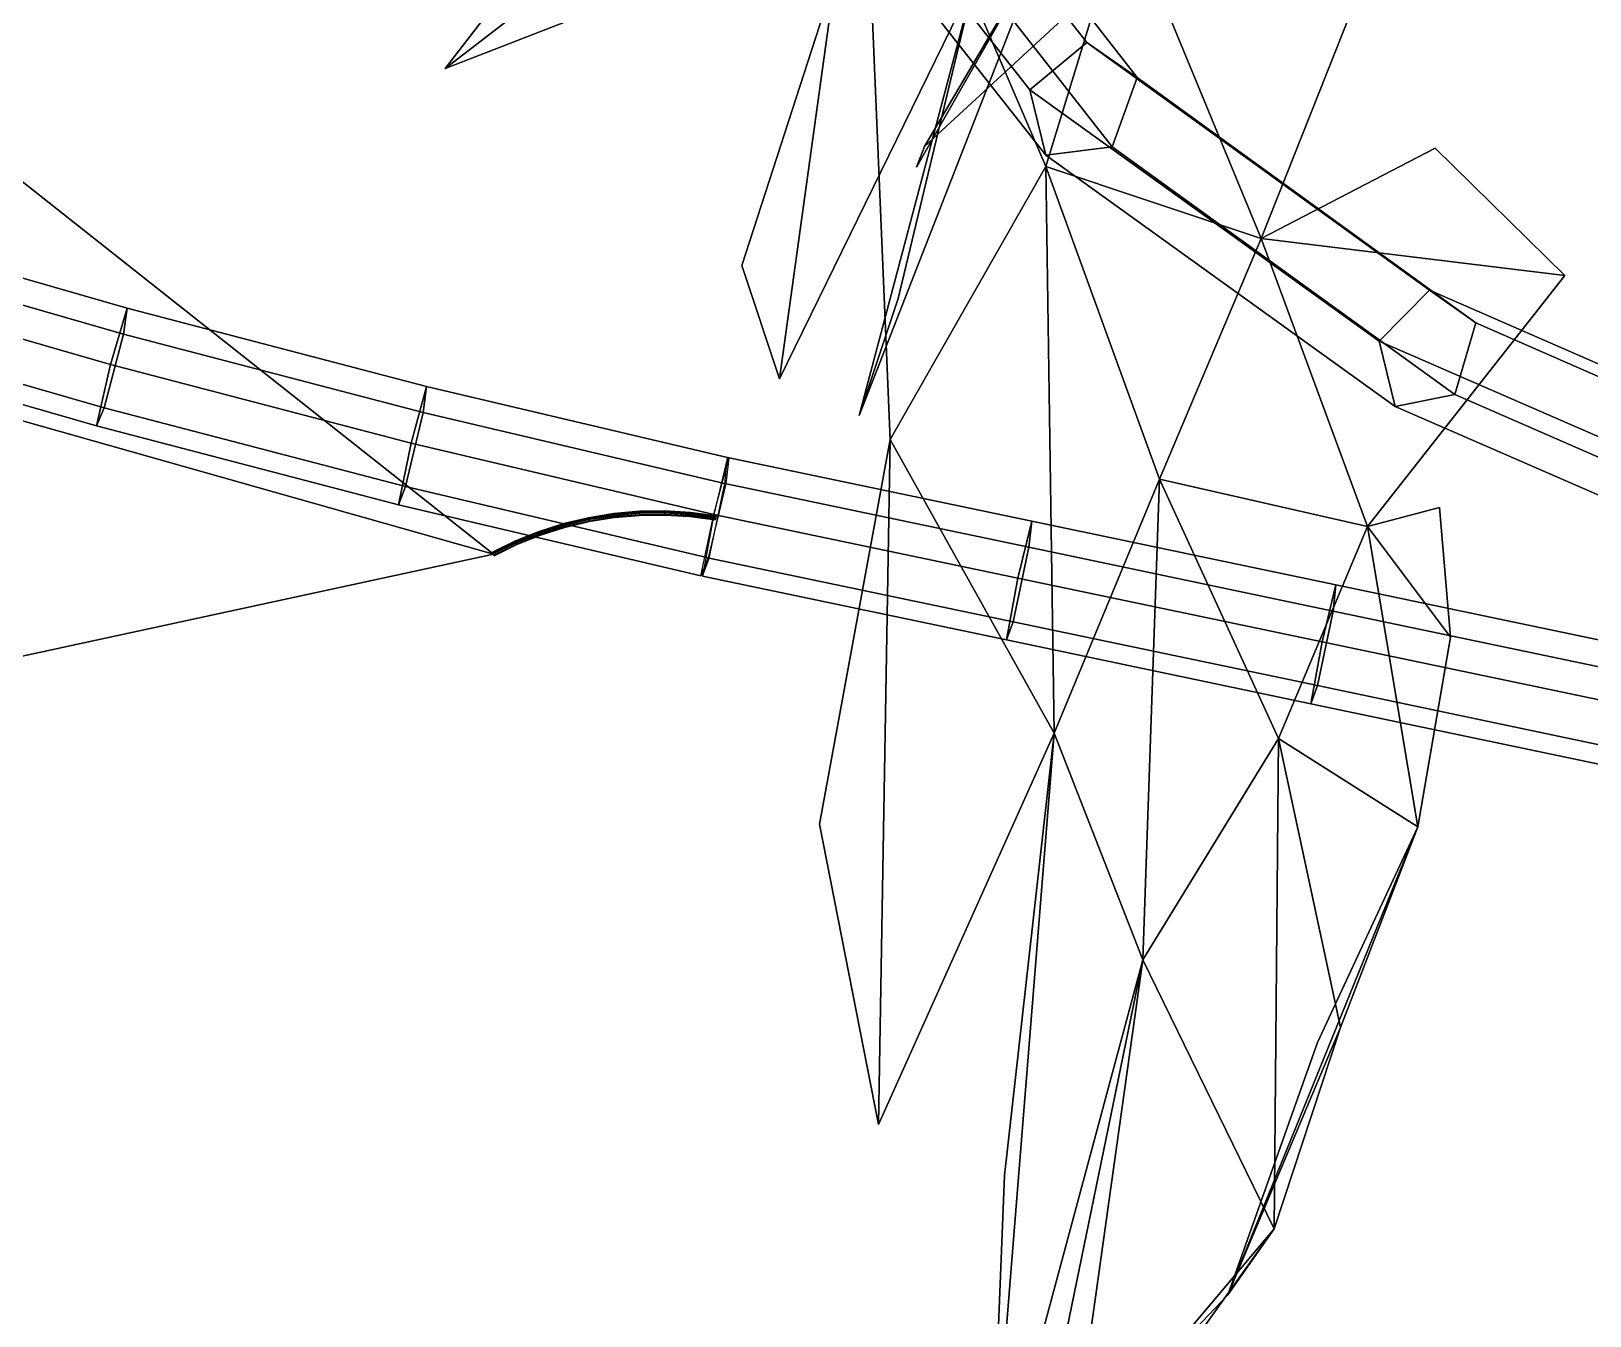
# Model space of a CAD drawing. Header units: metres. Extents: x -349 to 464, y -383 to 362.
# Drawn here: x -123.66 to -95.02, y -20.13 to 3.48 of the extents above; entities that cross this region are included whole.
import ezdxf

# ---------------------------------------------------------------- set-up
doc = ezdxf.new("R2010")
doc.units = ezdxf.units.M

msp = doc.modelspace()

# ---------------------------------------------------------------- linework, layer by layer
at = {"layer": 'Breeder_Leaf', "color": 3}
for points in [[(-105.9193, 10.5963, 356.3639), (-116.0569, 2.7954, 347.3185), (-109.5687, 11.1974, 349.381)], [(-105.9193, 10.5963, 356.3639), (-109.5687, 11.1974, 349.381), (-116.0569, 2.7954, 347.3185)], [(-105.9193, 10.5963, 356.3639), (-110.7301, 4.8682, 352.9446), (-116.0569, 2.7954, 347.3185)], [(-105.9193, 10.5963, 356.3639), (-116.0569, 2.7954, 347.3185), (-110.7301, 4.8682, 352.9446)], [(-107.875, -4.02044, 321.922), (-105.0127, 0.9958, 319.8042), (-108.4224, 8.931, 329.1202)], [(-107.875, -4.02044, 321.922), (-108.4224, 8.931, 329.1202), (-105.0127, 0.9958, 319.8042)], [(-108.4224, 8.931, 329.1202), (-105.0127, 0.9958, 319.8042), (-103.5635, 5.7475, 315.478)], [(-108.4224, 8.931, 329.1202), (-103.5635, 5.7475, 315.478), (-105.0127, 0.9958, 319.8042)], [(-105.0127, 0.9958, 319.8042), (-101.0548, -0.3295, 308.8066), (-103.5635, 5.7475, 315.478)], [(-105.0127, 0.9958, 319.8042), (-103.5635, 5.7475, 315.478), (-101.0548, -0.3295, 308.8066)], [(-101.0548, -0.3295, 308.8066), (-98.7852, 5.4069, 303.074), (-103.5635, 5.7475, 315.478)], [(-101.0548, -0.3295, 308.8066), (-103.5635, 5.7475, 315.478), (-98.7852, 5.4069, 303.074)], [(-105.0619, 5.07796, 298.0208), (-107.2419, 1.364, 286.0985), (-103.0633, 5.229, 289.5465)], [(-105.0619, 5.07796, 298.0208), (-103.0633, 5.229, 289.5465), (-107.2419, 1.364, 286.0985)], [(-106.3236, 4.4222, 305.7937), (-108.4445, -3.5786, 292.4921), (-105.0619, 5.07796, 298.0208)], [(-106.3236, 4.4222, 305.7937), (-105.0619, 5.07796, 298.0208), (-108.4445, -3.5786, 292.4921)], [(-105.0619, 5.07796, 298.0208), (-107.391, 0.984, 289.5388), (-107.2419, 1.364, 286.0985)], [(-105.0619, 5.07796, 298.0208), (-107.2419, 1.364, 286.0985), (-107.391, 0.984, 289.5388)], [(-108.889, 4.4741, 314.7993), (-110.6047, -0.8248, 310.2327), (-109.9119, -2.9095, 303.8335)], [(-108.889, 4.4741, 314.7993), (-109.9119, -2.9095, 303.8335), (-110.6047, -0.8248, 310.2327)], [(-108.889, 4.4741, 314.7993), (-109.9119, -2.9095, 303.8335), (-106.3236, 4.4222, 305.7937)], [(-108.889, 4.4741, 314.7993), (-106.3236, 4.4222, 305.7937), (-109.9119, -2.9095, 303.8335)], [(-106.3236, 4.4222, 305.7937), (-107.7259, -1.4279, 300.1852), (-108.4445, -3.5786, 292.4921)], [(-106.3236, 4.4222, 305.7937), (-108.4445, -3.5786, 292.4921), (-107.7259, -1.4279, 300.1852)], [(-115.168, -6.1269, 327.8897), (-125.8614, -3.1013, 321.7353), (-126.4988, 2.8284, 324.5329)], [(-115.168, -6.1269, 327.8897), (-126.4988, 2.8284, 324.5329), (-125.8614, -3.1013, 321.7353)], [(-95.4762, -1.00923, 294.2693), (-97.8572, 1.3316, 301.3963), (-101.0548, -0.3295, 308.8066)], [(-95.4762, -1.00923, 294.2693), (-101.0548, -0.3295, 308.8066), (-97.8572, 1.3316, 301.3963)], [(-107.875, -4.02044, 321.922), (-104.8608, -9.4206, 314.891), (-105.0127, 0.9958, 319.8042)], [(-107.875, -4.02044, 321.922), (-105.0127, 0.9958, 319.8042), (-104.8608, -9.4206, 314.891)], [(-104.8608, -9.4206, 314.891), (-102.9271, -4.7486, 312.061), (-105.0127, 0.9958, 319.8042)], [(-104.8608, -9.4206, 314.891), (-105.0127, 0.9958, 319.8042), (-102.9271, -4.7486, 312.061)], [(-105.0127, 0.9958, 319.8042), (-102.9271, -4.7486, 312.061), (-101.0548, -0.3295, 308.8066)], [(-105.0127, 0.9958, 319.8042), (-101.0548, -0.3295, 308.8066), (-102.9271, -4.7486, 312.061)], [(-102.9271, -4.7486, 312.061), (-99.09974, -5.6229, 303.3837), (-101.0548, -0.3295, 308.8066)], [(-102.9271, -4.7486, 312.061), (-101.0548, -0.3295, 308.8066), (-99.09974, -5.6229, 303.3837)], [(-99.09974, -5.6229, 303.3837), (-95.4762, -1.00923, 294.2693), (-101.0548, -0.3295, 308.8066)], [(-99.09974, -5.6229, 303.3837), (-101.0548, -0.3295, 308.8066), (-95.4762, -1.00923, 294.2693)], [(-127.5414, -8.8088, 320.1722), (-125.8614, -3.1013, 321.7353), (-115.168, -6.1269, 327.8897)], [(-127.5414, -8.8088, 320.1722), (-115.168, -6.1269, 327.8897), (-125.8614, -3.1013, 321.7353)], [(-107.875, -4.02044, 321.922), (-109.1755, -11.094, 321.5353), (-108.0911, -16.6126, 317.7744)], [(-107.875, -4.02044, 321.922), (-108.0911, -16.6126, 317.7744), (-109.1755, -11.094, 321.5353)], [(-107.875, -4.02044, 321.922), (-108.0911, -16.6126, 317.7744), (-104.8608, -9.4206, 314.891)], [(-107.875, -4.02044, 321.922), (-104.8608, -9.4206, 314.891), (-108.0911, -16.6126, 317.7744)], [(-104.8608, -9.4206, 314.891), (-103.234, -13.5843, 308.3751), (-102.9271, -4.7486, 312.061)], [(-104.8608, -9.4206, 314.891), (-102.9271, -4.7486, 312.061), (-103.234, -13.5843, 308.3751)], [(-103.234, -13.5843, 308.3751), (-100.7411, -9.5187, 306.293), (-102.9271, -4.7486, 312.061)], [(-103.234, -13.5843, 308.3751), (-102.9271, -4.7486, 312.061), (-100.7411, -9.5187, 306.293)], [(-102.9271, -4.7486, 312.061), (-100.7411, -9.5187, 306.293), (-99.09974, -5.6229, 303.3837)], [(-102.9271, -4.7486, 312.061), (-99.09974, -5.6229, 303.3837), (-100.7411, -9.5187, 306.293)], [(-97.5759, -7.653, 290.1204), (-97.7771, -5.2729, 294.4556), (-99.09974, -5.6229, 303.3837)], [(-97.5759, -7.653, 290.1204), (-99.09974, -5.6229, 303.3837), (-97.7771, -5.2729, 294.4556)], [(-100.7411, -9.5187, 306.293), (-98.1782, -11.1439, 296.4935), (-99.09974, -5.6229, 303.3837)], [(-100.7411, -9.5187, 306.293), (-99.09974, -5.6229, 303.3837), (-98.1782, -11.1439, 296.4935)], [(-98.1782, -11.1439, 296.4935), (-97.5759, -7.653, 290.1204), (-99.09974, -5.6229, 303.3837)], [(-98.1782, -11.1439, 296.4935), (-99.09974, -5.6229, 303.3837), (-97.5759, -7.653, 290.1204)], [(-104.8608, -9.4206, 314.891), (-106.0342, -23.9922, 309.2575), (-103.234, -13.5843, 308.3751)], [(-104.8608, -9.4206, 314.891), (-103.234, -13.5843, 308.3751), (-106.0342, -23.9922, 309.2575)], [(-104.8608, -9.4206, 314.891), (-105.7772, -17.5483, 314.0255), (-106.0342, -23.9922, 309.2575)], [(-104.8608, -9.4206, 314.891), (-106.0342, -23.9922, 309.2575), (-105.7772, -17.5483, 314.0255)], [(-103.234, -13.5843, 308.3751), (-100.8192, -18.5323, 301.6285), (-100.7411, -9.5187, 306.293)], [(-103.234, -13.5843, 308.3751), (-100.7411, -9.5187, 306.293), (-100.8192, -18.5323, 301.6285)], [(-100.8192, -18.5323, 301.6285), (-99.5975, -14.8277, 299.0107), (-100.7411, -9.5187, 306.293)], [(-100.8192, -18.5323, 301.6285), (-100.7411, -9.5187, 306.293), (-99.5975, -14.8277, 299.0107)], [(-100.7411, -9.5187, 306.293), (-99.5975, -14.8277, 299.0107), (-98.1782, -11.1439, 296.4935)], [(-100.7411, -9.5187, 306.293), (-98.1782, -11.1439, 296.4935), (-99.5975, -14.8277, 299.0107)], [(-99.5975, -14.8277, 299.0107), (-101.6673, -19.7457, 289.74), (-98.1782, -11.1439, 296.4935)], [(-99.5975, -14.8277, 299.0107), (-98.1782, -11.1439, 296.4935), (-101.6673, -19.7457, 289.74)], [(-101.6673, -19.7457, 289.74), (-100.0216, -15.1055, 291.4101), (-98.1782, -11.1439, 296.4935)], [(-101.6673, -19.7457, 289.74), (-98.1782, -11.1439, 296.4935), (-100.0216, -15.1055, 291.4101)], [(-103.234, -13.5843, 308.3751), (-104.992, -22.1376, 304.1464), (-104.6837, -23.9332, 301.1997)], [(-103.234, -13.5843, 308.3751), (-104.6837, -23.9332, 301.1997), (-104.992, -22.1376, 304.1464)], [(-103.234, -13.5843, 308.3751), (-104.6837, -23.9332, 301.1997), (-100.8192, -18.5323, 301.6285)], [(-103.234, -13.5843, 308.3751), (-100.8192, -18.5323, 301.6285), (-104.6837, -23.9332, 301.1997)], [(-100.8192, -18.5323, 301.6285), (-101.6673, -19.7457, 289.74), (-99.5975, -14.8277, 299.0107)], [(-100.8192, -18.5323, 301.6285), (-99.5975, -14.8277, 299.0107), (-101.6673, -19.7457, 289.74)], [(-100.8192, -18.5323, 301.6285), (-103.1884, -21.3433, 295.3513), (-101.6673, -19.7457, 289.74)], [(-100.8192, -18.5323, 301.6285), (-101.6673, -19.7457, 289.74), (-103.1884, -21.3433, 295.3513)], [(-97.6026, -22.6441, 484.4081), (-93.5956, -26.4658, 481.7286), (-91.8543, -19.8389, 471.0313)], [(-97.6026, -22.6441, 484.4081), (-91.8543, -19.8389, 471.0313), (-93.5956, -26.4658, 481.7286)]]:
    msp.add_3dface(points, dxfattribs=at)
at = {"layer": 'Breeder_Petiole', "color": 3}
for points in [[(-105.308, 2.4059, 306.4426), (-109.6075, 7.8741, 294.5576), (-108.4749, 8.6604, 294.5111), (-104.2633, 3.2753, 306.2057)], [(-104.2633, 3.2753, 306.2057), (-108.4749, 8.6604, 294.5111), (-107.4927, 7.965, 293.8368), (-103.3351, 2.6308, 305.4142)], [(-105.0157, 1.2026, 305.7833), (-109.3153, 6.6708, 293.8982), (-109.6075, 7.8741, 294.5576), (-105.308, 2.4059, 306.4426)], [(-103.3351, 2.6308, 305.4142), (-107.4927, 7.965, 293.8368), (-108.009, 6.7424, 293.4601), (-103.7974, 1.3572, 305.1547)], [(-103.7974, 1.3572, 305.1547), (-108.009, 6.7424, 293.4601), (-109.3153, 6.6708, 293.8982), (-105.0157, 1.2026, 305.7833)], [(-98.8895, -2.2129, 317.717), (-105.308, 2.4059, 306.4426), (-104.2633, 3.2753, 306.2057), (-97.966, -1.2756, 317.3023)], [(-97.966, -1.2756, 317.3023), (-104.2633, 3.2753, 306.2057), (-103.3351, 2.6308, 305.4142), (-97.1123, -1.8782, 316.4016)], [(-97.1123, -1.8782, 316.4016), (-103.3351, 2.6308, 305.4142), (-103.7974, 1.3572, 305.1547), (-97.5002, -3.1936, 316.2513)], [(-98.5972, -3.4162, 317.0577), (-105.0157, 1.2026, 305.7833), (-105.308, 2.4059, 306.4426), (-98.8895, -2.2129, 317.717)], [(-97.5002, -3.1936, 316.2513), (-103.7974, 1.3572, 305.1547), (-105.0157, 1.2026, 305.7833), (-98.5972, -3.4162, 317.0577)], [(-121.896, -1.6095, 327.9599), (-127.3576, -0.03709, 328.2006), (-127.6912, -1.06488, 327.3429), (-122.2032, -2.6446, 327.1011)], [(-121.9653, -2.08516, 329.2531), (-127.4367, -0.5099, 329.4941), (-127.3576, -0.03709, 328.2006), (-121.896, -1.6095, 327.9599)], [(-122.3224, -3.4402, 329.1876), (-127.827, -1.8559, 329.4301), (-127.4367, -0.5099, 329.4941), (-121.9653, -2.08516, 329.2531)], [(-122.2032, -2.6446, 327.1011), (-127.6912, -1.06488, 327.3429), (-127.9797, -2.1825, 328.0984), (-122.4652, -3.7695, 327.8555)], [(-90.5411, -5.8464, 328.0488), (-98.8895, -2.2129, 317.717), (-97.966, -1.2756, 317.3023), (-89.7687, -4.8582, 327.4742)], [(-89.7687, -4.8582, 327.4742), (-97.966, -1.2756, 317.3023), (-97.1123, -1.8782, 316.4016), (-89.0078, -5.4296, 326.4753)], [(-116.3973, -3.04762, 327.7258), (-121.896, -1.6095, 327.9599), (-122.2032, -2.6446, 327.1011), (-116.6779, -4.08928, 326.8658)], [(-116.4567, -3.5256, 329.0185), (-121.9653, -2.08516, 329.2531), (-121.896, -1.6095, 327.9599), (-116.3973, -3.04762, 327.7258)], [(-122.4652, -3.7695, 327.8555), (-127.9797, -2.1825, 328.0984), (-127.827, -1.8559, 329.4301), (-122.3224, -3.4402, 329.1876)], [(-89.0078, -5.4296, 326.4753), (-97.1123, -1.8782, 316.4016), (-97.5002, -3.1936, 316.2513), (-89.3028, -6.7763, 326.4232)], [(-116.7804, -4.889, 328.9516), (-122.3224, -3.4402, 329.1876), (-121.9653, -2.08516, 329.2531), (-116.4567, -3.5256, 329.0185)], [(-90.2488, -7.04978, 327.3894), (-98.5972, -3.4162, 317.0577), (-98.8895, -2.2129, 317.717), (-90.5411, -5.8464, 328.0488)], [(-116.6779, -4.08928, 326.8658), (-122.2032, -2.6446, 327.1011), (-122.4652, -3.7695, 327.8555), (-116.9133, -5.2208, 327.6191)], [(-110.8379, -4.3563, 327.4971), (-116.3973, -3.04762, 327.7258), (-116.6779, -4.08928, 326.8658), (-111.1185, -5.398, 326.6372)], [(-110.8973, -4.8344, 328.7898), (-116.4567, -3.5256, 329.0185), (-116.3973, -3.04762, 327.7258), (-110.8379, -4.3563, 327.4971)], [(-89.3028, -6.7763, 326.4232), (-97.5002, -3.1936, 316.2513), (-98.5972, -3.4162, 317.0577), (-90.2488, -7.04978, 327.3894)], [(-116.9133, -5.2208, 327.6191), (-122.4652, -3.7695, 327.8555), (-122.3224, -3.4402, 329.1876), (-116.7804, -4.889, 328.9516)], [(-111.221, -6.1978, 328.7229), (-116.7804, -4.889, 328.9516), (-116.4567, -3.5256, 329.0185), (-110.8973, -4.8344, 328.7898)], [(-111.1185, -5.398, 326.6372), (-116.6779, -4.08928, 326.8658), (-116.9133, -5.2208, 327.6191), (-111.3539, -6.5295, 327.3904)], [(-105.2746, -5.5224, 327.2762), (-110.8647, -4.3504, 327.4982), (-111.1185, -5.398, 326.6372), (-105.5284, -6.57, 326.4153)], [(-105.324, -6.0027, 328.5686), (-110.9141, -4.8306, 328.7905), (-110.8647, -4.3504, 327.4982), (-105.2746, -5.5224, 327.2762)], [(-105.6141, -7.3735, 328.5003), (-111.2042, -6.2015, 328.7222), (-110.9141, -4.8306, 328.7905), (-105.324, -6.0027, 328.5686)], [(-111.3539, -6.5295, 327.3904), (-116.9133, -5.2208, 327.6191), (-116.7804, -4.889, 328.9516), (-111.221, -6.1978, 328.7229)], [(-112.9513, -5.3996, 327.8998), (-113.4149, -5.475, 327.9084), (-113.4183, -5.459, 327.8657), (-112.9537, -5.3833, 327.8568)], [(-112.9537, -5.3833, 327.8568), (-113.4183, -5.459, 327.8657), (-113.4131, -5.494, 327.8368), (-112.9512, -5.4189, 327.8278)], [(-112.9473, -5.4461, 327.8971), (-113.4075, -5.5208, 327.9056), (-113.4149, -5.475, 327.9084), (-112.9513, -5.3996, 327.8998)], [(-112.9512, -5.4189, 327.8278), (-113.4131, -5.494, 327.8368), (-113.4065, -5.5319, 327.8613), (-112.9473, -5.4575, 327.8525)], [(-112.4834, -5.3584, 327.8893), (-112.9513, -5.3996, 327.8998), (-112.9537, -5.3833, 327.8568), (-112.4848, -5.3419, 327.8459)], [(-112.4848, -5.3419, 327.8459), (-112.9537, -5.3833, 327.8568), (-112.9512, -5.4189, 327.8278), (-112.4851, -5.3779, 327.8167)], [(-112.4828, -5.4055, 327.8866), (-112.9473, -5.4461, 327.8971), (-112.9513, -5.3996, 327.8998), (-112.4834, -5.3584, 327.8893)], [(-112.4851, -5.3779, 327.8167), (-112.9512, -5.4189, 327.8278), (-112.9473, -5.4575, 327.8525), (-112.4839, -5.417, 327.8417)], [(-112.4839, -5.417, 327.8417), (-112.9473, -5.4575, 327.8525), (-112.9473, -5.4461, 327.8971), (-112.4828, -5.4055, 327.8866)], [(-112.0142, -5.3351, 327.833), (-112.4848, -5.3419, 327.8459), (-112.4851, -5.3779, 327.8167), (-112.0173, -5.3714, 327.8036)], [(-112.0173, -5.3714, 327.8036), (-112.4851, -5.3779, 327.8167), (-112.4839, -5.417, 327.8417), (-112.0188, -5.4106, 327.8289)], [(-112.0138, -5.3517, 327.8767), (-112.4834, -5.3584, 327.8893), (-112.4848, -5.3419, 327.8459), (-112.0142, -5.3351, 327.833)], [(-112.0188, -5.4106, 327.8289), (-112.4839, -5.417, 327.8417), (-112.4828, -5.4055, 327.8866), (-112.0167, -5.399, 327.8742)], [(-112.0167, -5.399, 327.8742), (-112.4828, -5.4055, 327.8866), (-112.4834, -5.3584, 327.8893), (-112.0138, -5.3517, 327.8767)], [(-111.5503, -5.3992, 327.7888), (-112.0173, -5.3714, 327.8036), (-112.0188, -5.4106, 327.8289), (-111.5547, -5.4385, 327.8143)], [(-111.5547, -5.4385, 327.8143), (-112.0188, -5.4106, 327.8289), (-112.0167, -5.399, 327.8742), (-111.5515, -5.4269, 327.8598)], [(-111.5444, -5.3629, 327.8182), (-112.0142, -5.3351, 327.833), (-112.0173, -5.3714, 327.8036), (-111.5503, -5.3992, 327.7888)], [(-111.5515, -5.4269, 327.8598), (-112.0167, -5.399, 327.8742), (-112.0138, -5.3517, 327.8767), (-111.5451, -5.3795, 327.8623)], [(-111.5451, -5.3795, 327.8623), (-112.0138, -5.3517, 327.8767), (-112.0142, -5.3351, 327.833), (-111.5444, -5.3629, 327.8182)], [(-111.0867, -5.4612, 327.772), (-111.5503, -5.3992, 327.7888), (-111.5547, -5.4385, 327.8143), (-111.0911, -5.5008, 327.7978)], [(-111.0911, -5.5008, 327.7978), (-111.5547, -5.4385, 327.8143), (-111.5515, -5.4269, 327.8598), (-111.0879, -5.4891, 327.8436)], [(-111.0879, -5.4891, 327.8436), (-111.5515, -5.4269, 327.8598), (-111.5451, -5.3795, 327.8623), (-111.0814, -5.4414, 327.8461)], [(-111.0808, -5.4247, 327.8017), (-111.5444, -5.3629, 327.8182), (-111.5503, -5.3992, 327.7888), (-111.0867, -5.4612, 327.772)], [(-111.0814, -5.4414, 327.8461), (-111.5451, -5.3795, 327.8623), (-111.5444, -5.3629, 327.8182), (-111.0808, -5.4247, 327.8017)], [(-105.5284, -6.57, 326.4153), (-111.1185, -5.398, 326.6372), (-111.3271, -6.5355, 327.3893), (-105.737, -7.7075, 327.1674)], [(-114.3193, -5.7268, 327.9192), (-114.7551, -5.9019, 327.9214), (-114.7613, -5.887, 327.8798), (-114.3246, -5.7115, 327.8772)], [(-114.3246, -5.7115, 327.8772), (-114.7613, -5.887, 327.8798), (-114.7486, -5.919, 327.8514), (-114.3143, -5.7447, 327.8487)], [(-114.3054, -5.7703, 327.9164), (-114.7383, -5.9439, 327.9185), (-114.7551, -5.9019, 327.9214), (-114.3193, -5.7268, 327.9192)], [(-113.8717, -5.5843, 327.9148), (-114.3193, -5.7268, 327.9192), (-114.3246, -5.7115, 327.8772), (-113.8761, -5.5686, 327.8725)], [(-113.8761, -5.5686, 327.8725), (-114.3246, -5.7115, 327.8772), (-114.3143, -5.7447, 327.8487), (-113.8683, -5.6028, 327.8438)], [(-113.861, -5.629, 327.912), (-114.3054, -5.7703, 327.9164), (-114.3193, -5.7268, 327.9192), (-113.8717, -5.5843, 327.9148)], [(-113.8683, -5.6028, 327.8438), (-114.3143, -5.7447, 327.8487), (-114.3025, -5.7809, 327.8727), (-113.8591, -5.6399, 327.8681)], [(-113.8591, -5.6399, 327.8681), (-114.3025, -5.7809, 327.8727), (-114.3054, -5.7703, 327.9164), (-113.861, -5.629, 327.912)], [(-113.4149, -5.475, 327.9084), (-113.8717, -5.5843, 327.9148), (-113.8761, -5.5686, 327.8725), (-113.4183, -5.459, 327.8657)], [(-113.4183, -5.459, 327.8657), (-113.8761, -5.5686, 327.8725), (-113.8683, -5.6028, 327.8438), (-113.4131, -5.494, 327.8368)], [(-113.4075, -5.5208, 327.9056), (-113.861, -5.629, 327.912), (-113.8717, -5.5843, 327.9148), (-113.4149, -5.475, 327.9084)], [(-113.4131, -5.494, 327.8368), (-113.8683, -5.6028, 327.8438), (-113.8591, -5.6399, 327.8681), (-113.4065, -5.5319, 327.8613)], [(-113.4065, -5.5319, 327.8613), (-113.8591, -5.6399, 327.8681), (-113.861, -5.629, 327.912), (-113.4075, -5.5208, 327.9056)], [(-112.9473, -5.4575, 327.8525), (-113.4065, -5.5319, 327.8613), (-113.4075, -5.5208, 327.9056), (-112.9473, -5.4461, 327.8971)], [(-99.6844, -6.6944, 327.0543), (-105.2746, -5.5224, 327.2762), (-105.5284, -6.57, 326.4153), (-99.9383, -7.742, 326.1933)], [(-99.7338, -7.1747, 328.3466), (-105.324, -6.0027, 328.5686), (-105.2746, -5.5224, 327.2762), (-99.6844, -6.6944, 327.0543)], [(-114.7551, -5.9019, 327.9214), (-115.1771, -6.1083, 327.9217), (-115.1842, -6.09387, 327.8801), (-114.7613, -5.887, 327.8798)], [(-114.7613, -5.887, 327.8798), (-115.1842, -6.09387, 327.8801), (-115.1691, -6.1248, 327.8517), (-114.7486, -5.919, 327.8514)], [(-114.7383, -5.9439, 327.9185), (-115.1572, -6.1489, 327.9189), (-115.1771, -6.1083, 327.9217), (-114.7551, -5.9019, 327.9214)], [(-114.7486, -5.919, 327.8514), (-115.1691, -6.1248, 327.8517), (-115.1525, -6.1586, 327.8756), (-114.7345, -5.954, 327.8753)], [(-114.7345, -5.954, 327.8753), (-115.1525, -6.1586, 327.8756), (-115.1572, -6.1489, 327.9189), (-114.7383, -5.9439, 327.9185)], [(-114.3143, -5.7447, 327.8487), (-114.7486, -5.919, 327.8514), (-114.7345, -5.954, 327.8753), (-114.3025, -5.7809, 327.8727)], [(-114.3025, -5.7809, 327.8727), (-114.7345, -5.954, 327.8753), (-114.7383, -5.9439, 327.9185), (-114.3054, -5.7703, 327.9164)], [(-100.024, -8.5455, 328.2784), (-105.6141, -7.3735, 328.5003), (-105.324, -6.0027, 328.5686), (-99.7338, -7.1747, 328.3466)], [(-105.737, -7.7075, 327.1674), (-111.3271, -6.5355, 327.3893), (-111.2042, -6.2015, 328.7222), (-105.6141, -7.3735, 328.5003)], [(-99.9383, -7.742, 326.1933), (-105.5284, -6.57, 326.4153), (-105.737, -7.7075, 327.1674), (-100.1469, -8.8795, 326.9455)], [(-94.09441, -7.8664, 326.8324), (-99.6844, -6.6944, 327.0543), (-99.9383, -7.742, 326.1933), (-94.3482, -8.914, 325.9714)], [(-94.1438, -8.3467, 328.1247), (-99.7338, -7.1747, 328.3466), (-99.6844, -6.6944, 327.0543), (-94.09441, -7.8664, 326.8324)], [(-100.1469, -8.8795, 326.9455), (-105.737, -7.7075, 327.1674), (-105.6141, -7.3735, 328.5003), (-100.024, -8.5455, 328.2784)], [(-94.4339, -9.7175, 328.0565), (-100.024, -8.5455, 328.2784), (-99.7338, -7.1747, 328.3466), (-94.1438, -8.3467, 328.1247)], [(-94.3482, -8.914, 325.9714), (-99.9383, -7.742, 326.1933), (-100.1469, -8.8795, 326.9455), (-94.5568, -10.05157, 326.7236)], [(-94.5568, -10.05157, 326.7236), (-100.1469, -8.8795, 326.9455), (-100.024, -8.5455, 328.2784), (-94.4339, -9.7175, 328.0565)]]:
    msp.add_3dface(points, dxfattribs=at)

doc.saveas('drawing.dxf')
